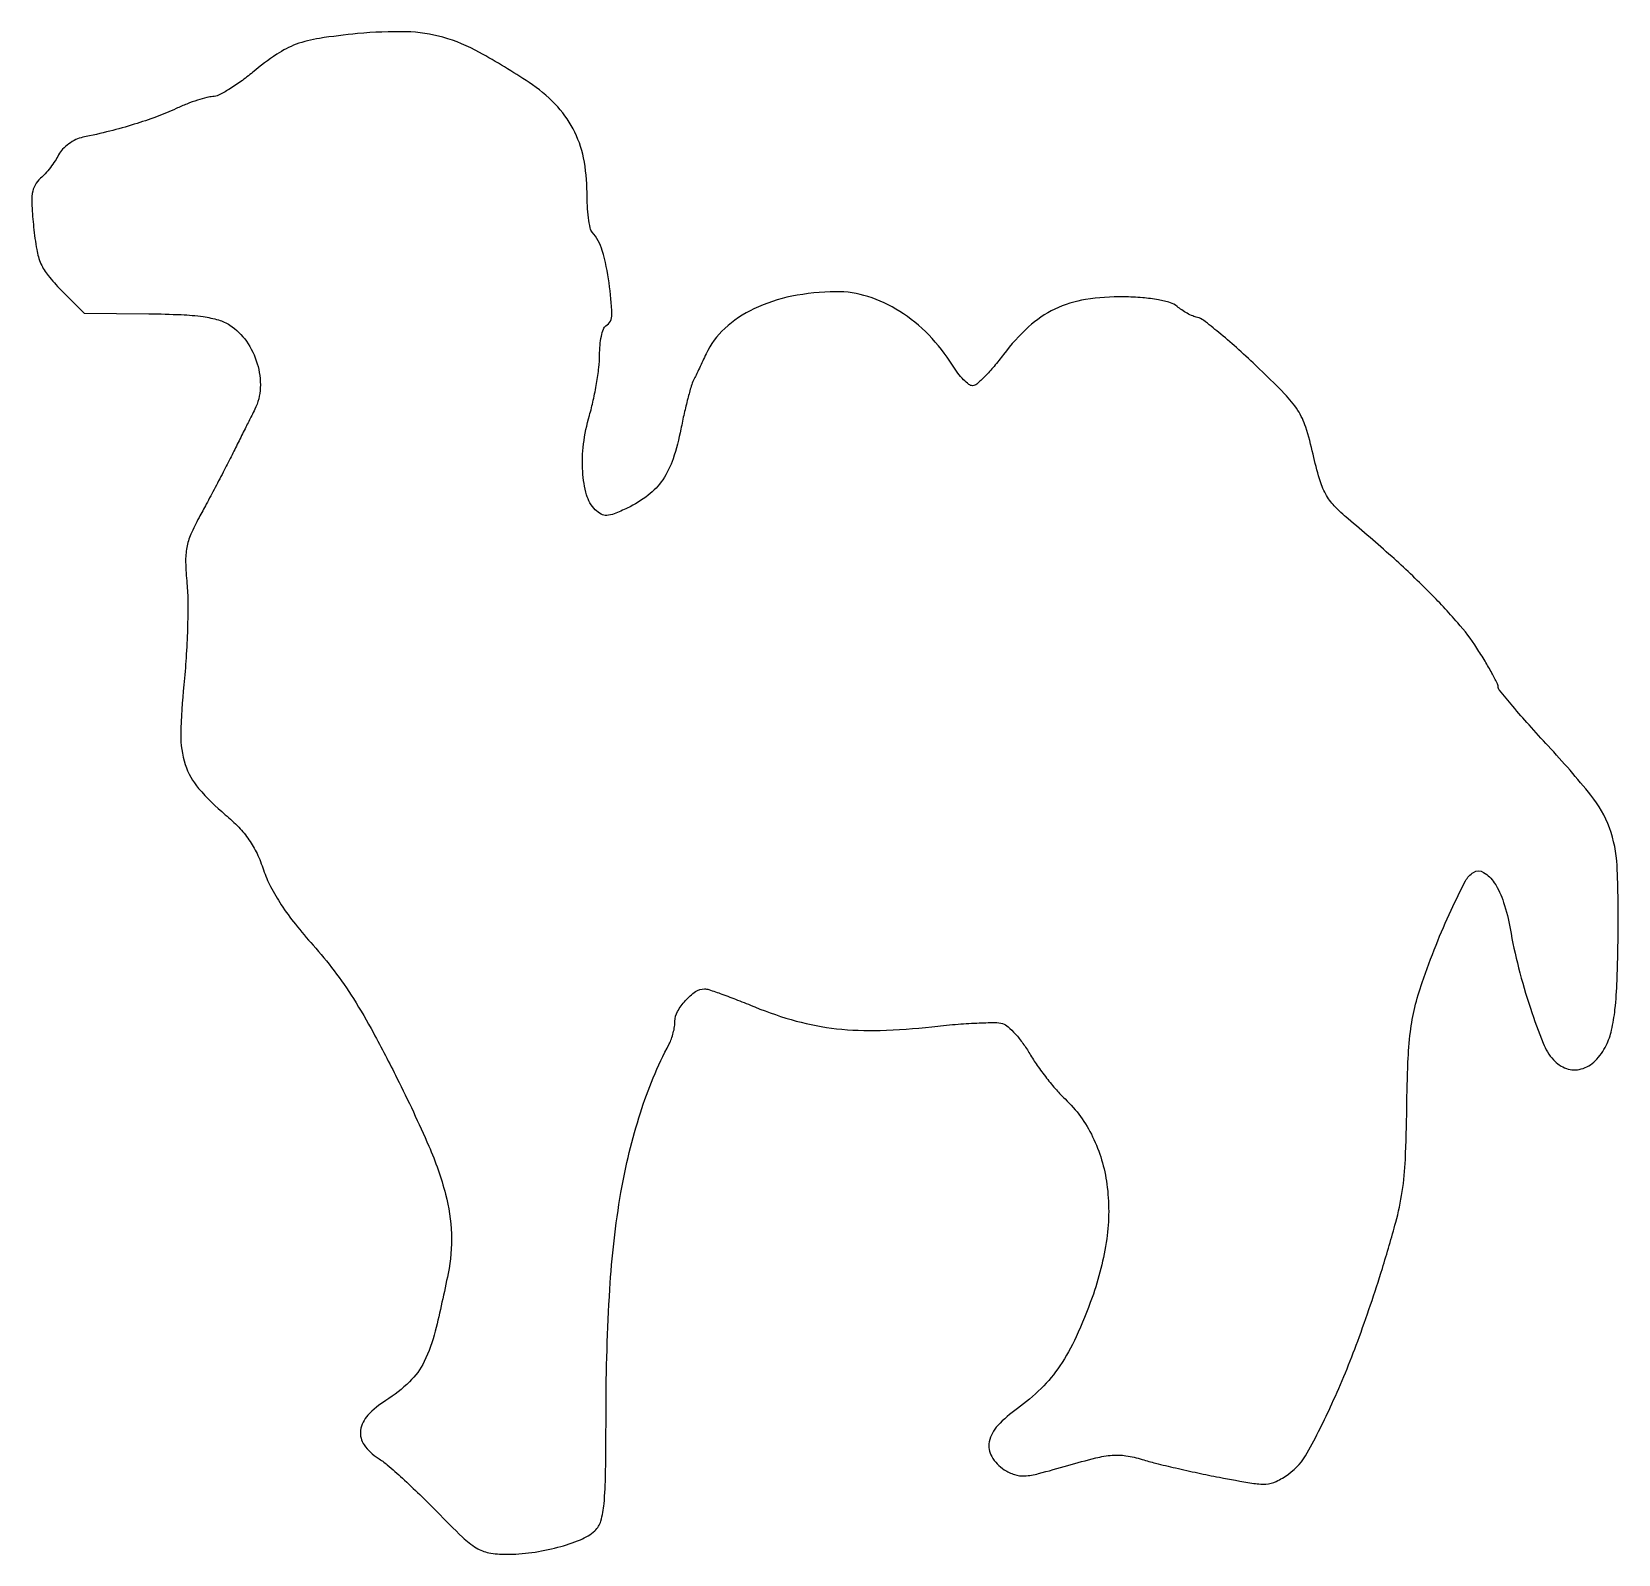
# Model space of a CAD drawing. Extents: x 1 to 253, y 0 to 242.
import ezdxf

# ---------------------------------------------------------------- set-up
doc = ezdxf.new("R2010")
doc.units = 0

msp = doc.modelspace()

# ---------------------------------------------------------------- linework, layer by layer
msp.add_lwpolyline([(52.5, 242.026606, 0.013239), (46.403591, 241.276734, 0.050971), (42.710263, 240.330846, 0.060828), (39.620364, 238.745394, 0.024476), (35.820594, 235.889465, -0.016516), (33.903576, 234.400301, -0.02017), (32.013138, 233.14253, -0.019098), (30.365805, 232.224204, -0.118136), (29.430125, 232, 0.063972), (28.511613, 231.882, 0.014847), (27.014512, 231.443012, 0.015085), (25.308369, 230.829699, 0.01426), (23.609531, 230.103871, -0.01901), (20.473856, 228.799235, -0.014396), (16.944541, 227.600322, -0.013263), (13.041765, 226.511126, -0.010559), (8.778865, 225.537623, 0.061023), (7.653016, 225.157901, 0.044882), (6.520453, 224.48378, 0.045586), (5.549722, 223.636308, 0.072324), (4.911825, 222.738193, -0.02809), (4.346462, 221.771831, -0.018103), (3.590562, 220.716844, -0.0182), (2.773598, 219.735638, -0.032372), (2.02305, 219, 0.091163), (1.159094, 217.92796, 0.089403), (0.725491, 216.611461, 0.050203), (0.647955, 214.650292, 0.010569), (0.929049, 211.227708, 0.017481), (1.426331, 207.648236, 0.059593), (2.102641, 205.398702, 0.067184), (3.244575, 203.516194, 0.026499), (5.275041, 201.258292), (8.972165, 197.561169), (19.274347, 197.442371, -0.00777), (24.432733, 197.302697, -0.024016), (27.903658, 196.987251, -0.035789), (30.360682, 196.463031, -0.074711), (32.134139, 195.647764, -0.095596), (34.801441, 193.05799, -0.080141), (36.517728, 189.501298, -0.081816), (37.006146, 185.657291, -0.10717), (36.131159, 182.236431, -0.000059), (35.63287, 181.240862, -0.000011), (34.708409, 179.394452, -0.000011), (33.626102, 177.233016, -0.00001), (32.507829, 175, -0.002877), (31.271622, 172.566693, -0.001924), (29.830039, 169.795354, -0.001937), (28.411972, 167.119886, -0.003809), (27.259955, 165.005461, 0.024253), (25.952363, 162.352884, 0.056907), (25.309197, 160.24239, 0.051677), (25.125723, 157.920411, 0.017134), (25.326325, 154.505461, -0.022468), (25.470436, 151.506043, -0.008401), (25.412606, 147.291616, -0.008304), (25.195825, 142.695295, -0.009965), (24.834011, 138.38089, 0.02126), (24.353843, 130.529737, 0.082115), (25.058359, 125.714981, 0.100606), (27.188937, 121.903271, 0.041102), (31.433928, 117.71722, -0.027683), (33.566606, 115.724037, -0.039446), (35.206186, 113.717085, -0.040372), (36.483055, 111.514858, -0.031025), (37.521525, 108.935195, 0.039421), (38.649622, 106.263141, 0.02597), (40.337665, 103.383501, 0.022605), (42.584543, 100.284565, 0.01516), (45.413894, 96.944868, -0.022221), (48.751979, 92.889981, -0.020416), (51.818124, 88.441523, -0.016679), (55.006453, 82.99116, -0.007943), (58.759218, 75.78377, -0.012911), (63.823683, 64.979976, -0.039113), (66.486743, 57.313986, -0.055475), (67.413537, 50.981388, -0.058353), (66.897618, 44.710688, -0.010255), (64.851674, 35.525814, -0.054154), (63.095186, 30.682118, -0.086627), (60.737681, 27.441329, -0.051537), (56.974703, 24.484031, 0.06299), (54.117193, 22.130851, 0.157106), (52.967485, 19.716387, 0.190138), (53.542019, 17.399247, 0.097656), (55.75, 15.312143, -0.036632), (57.214138, 14.23156, -0.007438), (59.633054, 12.093237, -0.007805), (62.375932, 9.515394, -0.007244), (65.107204, 6.78909, 0.007515), (69.192297, 2.715856, 0.054132), (71.384702, 1.011665, 0.093658), (73.375527, 0.249044, 0.045112), (76.107204, 0.005577, 0.033433), (80.218279, 0.286018, 0.031049), (84.360422, 1.112874, 0.032488), (87.947613, 2.317827, 0.084611), (90.25, 3.754377, 0.145159), (91.207722, 5.296195, 0.043725), (91.707429, 8.040162, 0.020061), (91.959167, 12.819246, 0.002684), (92.031192, 22.904988, -0.014469), (92.623615, 42.19097, -0.027762), (94.401297, 57.560302, -0.034025), (97.48829, 70.247031, -0.044717), (102.083909, 81.236431, 0.036014), (102.434957, 82.036533, 0.022992), (102.730898, 83.008744, 0.023083), (102.93403, 83.99384, 0.039319), (103, 84.831444, -0.129582), (103.410559, 86.38901, -0.055448), (104.682069, 88.146772, -0.055681), (106.278767, 89.554339, -0.154021), (107.691203, 90, -0.082093), (108.37556, 89.886876, -0.004322), (110.476807, 89.152364, -0.006719), (112.966656, 88.219824, -0.00483), (115.722502, 87.114431, 0.031691), (122.303739, 84.876639, 0.038331), (128.711007, 83.659159, 0.035253), (135.652636, 83.376651, 0.021162), (143.883794, 83.971299, -0.007802), (147.613507, 84.341115, -0.009982), (151.058336, 84.559337, -0.008117), (153.934479, 84.637198, -0.079709), (155.130524, 84.458573, -0.105491), (156.009832, 83.957988, -0.02735), (157.171764, 82.802943, -0.026572), (158.380936, 81.309354, -0.024337), (159.46339, 79.652683, 0.020234), (160.637882, 77.822545, 0.013174), (162.132556, 75.803956, 0.013254), (163.697533, 73.908626, 0.024493), (165.0815, 72.469033, -0.092284), (169.471586, 66.455853, -0.07801), (171.733078, 58.901638, -0.069263), (171.705833, 50.204603, -0.051233), (169.380699, 40.85788, -0.020217), (166.837179, 34.610148, -0.041464), (164.258817, 29.999896, -0.048809), (161.266681, 26.377127, -0.042256), (157.4897, 23.205848, 0.050724), (154.366932, 20.492586, 0.136624), (153.014714, 17.911144, 0.189895), (153.406085, 15.551508, 0.113248), (155.404915, 13.470345, 0.065514), (157.041608, 12.68135, 0.096168), (158.622028, 12.480177, 0.048111), (160.859312, 12.844176, 0.006336), (165.49901, 14.128768, -0.009022), (169.95187, 15.335922, -0.041296), (172.592951, 15.773381, -0.059944), (174.775387, 15.690095, -0.034436), (177.344094, 15.097497, 0.012969), (179.486669, 14.505351, 0.004263), (182.667914, 13.743082, 0.004243), (186.213708, 12.956988, 0.004791), (189.631782, 12.263747, 0.005565), (194.81799, 11.323281, 0.053499), (197.053931, 11.185903, 0.102123), (198.683999, 11.600519, 0.043131), (200.631782, 12.76496, 0.11114), (203.631735, 16.155222, 0.018716), (207.545503, 23.944768, 0.018872), (211.659811, 33.941684, 0.013149), (215.572311, 45.5, 0.008485), (217.708953, 52.843786, 0.028674), (218.744379, 57.729757, 0.027352), (219.238498, 62.818032, 0.007202), (219.46529, 71, -0.006343), (219.655457, 78.314419, -0.020543), (220.042395, 83.155493, -0.028342), (220.738792, 87.037395, -0.024735), (221.89388, 91, -0.011945), (224.116945, 96.96049, -0.013771), (226.526329, 102.528108, -0.009861), (228.804894, 107.177515, -0.13629), (230.064958, 108.540146, -0.284203), (231.694155, 108.539773, -0.109998), (233.378815, 106.895889, -0.066345), (234.875922, 103.765025, -0.035297), (235.911267, 99.588143, 0.019508), (237.251748, 93.342634, 0.016942), (239.129906, 86.915675, 0.015186), (241.151401, 81.352963, 0.087722), (242.790666, 78.702667, 0.127688), (244.86278, 77.321648, 0.151233), (247.205836, 77.242706, 0.12993), (249.448932, 78.541723, 0.083698), (251.205609, 81, 0.05851), (252.054875, 83.427349, 0.027948), (252.594669, 86.693378, 0.018229), (252.927563, 91.343953, 0.005354), (253.101464, 98.5, 0.014759), (252.924242, 109.625893, 0.077189), (251.713862, 115.611795, 0.081445), (248.769931, 120.800089, 0.017455), (241.972479, 128.651794, -0.00468), (238.916933, 132.004211, -0.007196), (236.341916, 134.967824, -0.002976), (234.202878, 137.533258, -0.173989), (234, 138.098628, 0.120267), (233.8654, 138.650121, 0.006391), (233.005807, 140.255686, 0.009737), (231.912085, 142.149164, 0.006914), (230.615515, 144.230583, 0.03733), (227.568595, 148.275763, 0.015857), (222.930435, 153.235591, 0.013931), (217.057513, 158.810009, 0.009603), (210.114766, 164.804868, -0.030663), (207.92198, 166.865615, -0.064741), (206.557209, 168.753961, -0.053118), (205.567323, 171.159505, -0.015153), (204.551584, 175.073016, 0.020527), (203.379284, 179.398073, 0.067122), (202.120137, 182.074189, 0.050751), (200.02308, 184.692829, 0.008252), (195.37617, 189.268147, 0.007753), (192.348569, 192.064008, 0.010611), (189.532154, 194.479407, 0.007634), (187.121328, 196.398869, 0.111782), (186.14226, 196.853238, -0.047371), (185.399562, 197.08831, -0.02419), (184.5178, 197.513788, -0.023799), (183.644026, 198.044148, -0.032815), (182.918336, 198.605883, 0.107883), (181.839537, 199.208473, 0.029194), (179.925565, 199.668946, 0.025149), (177.430591, 199.988637, 0.014686), (174.418336, 200.132676, 0.043931), (168.349998, 199.710883, 0.072416), (163.449715, 198.185476, 0.073719), (159.247297, 195.350166, 0.047232), (155.289623, 190.978148, -0.014459), (153.778224, 189.071284, -0.020139), (152.310857, 187.462331, -0.01704), (151.0267, 186.249012, -0.182735), (150.368105, 186, -0.166152), (149.776166, 186.202288, -0.033009), (148.926202, 186.954688, -0.031653), (148.010083, 188.0057, -0.024862), (147.151608, 189.25, 0.054256), (143.383258, 194.079235, 0.059304), (138.765761, 197.823141, 0.063296), (133.696824, 200.18728, 0.080326), (128.596362, 200.956449, 0.046425), (121.59558, 200.229872, 0.062862), (115.56816, 198.220693, 0.072488), (110.912517, 195.089722, 0.100615), (107.944656, 191.048851, -0.001668), (107.434626, 189.954892, -0.001319), (106.875942, 188.775038, -0.001333), (106.35159, 187.682708, -0.00332), (105.960693, 186.887448, 0.045174), (105.577956, 185.909974, 0.007263), (105.034432, 183.933744, 0.007977), (104.463702, 181.580317, 0.006927), (103.939246, 179.096718, -0.031302), (102.697811, 174.369994, -0.069242), (101.053632, 171.032054, -0.079579), (98.72634, 168.557673, -0.053585), (95.413692, 166.526068, -0.014356), (93.317933, 165.60431, -0.083665), (92.145034, 165.343621, -0.140925), (91.250113, 165.551503, -0.069398), (90.309791, 166.261638, -0.129505), (88.935138, 168.619555, -0.052256), (88.315316, 172.322967, -0.046302), (88.452366, 176.724506, -0.039832), (89.387498, 181.261004, 0.016491), (90.005037, 183.680168, 0.012567), (90.526328, 186.36433, 0.012747), (90.88777, 188.907127, 0.028934), (91, 190.84489, -0.022998), (91.073221, 192.435939, -0.029915), (91.29375, 193.877623, -0.030538), (91.611982, 195.015701, -0.172559), (92, 195.5, 0.269203), (92.969893, 197.312752, 0.027356), (92.517004, 202.367863, 0.032261), (91.432972, 207.490239, 0.111935), (89.831422, 210.45, -0.131243), (89.506533, 211.109161, -0.016459), (89.24423, 212.693929, -0.018445), (89.060801, 214.634815, -0.014337), (89, 216.754864, 0.050454), (88.443833, 222.252471, 0.07097), (86.786761, 226.887548, 0.071999), (83.922188, 230.826315, 0.053738), (79.77767, 234.25304, 0.019175), (71.890217, 239.036479, 0.057361), (66.070196, 241.443915, 0.064403), (60.239586, 242.319107, 0.029076)], format="xyb", close=True)

doc.saveas('drawing.dxf')
